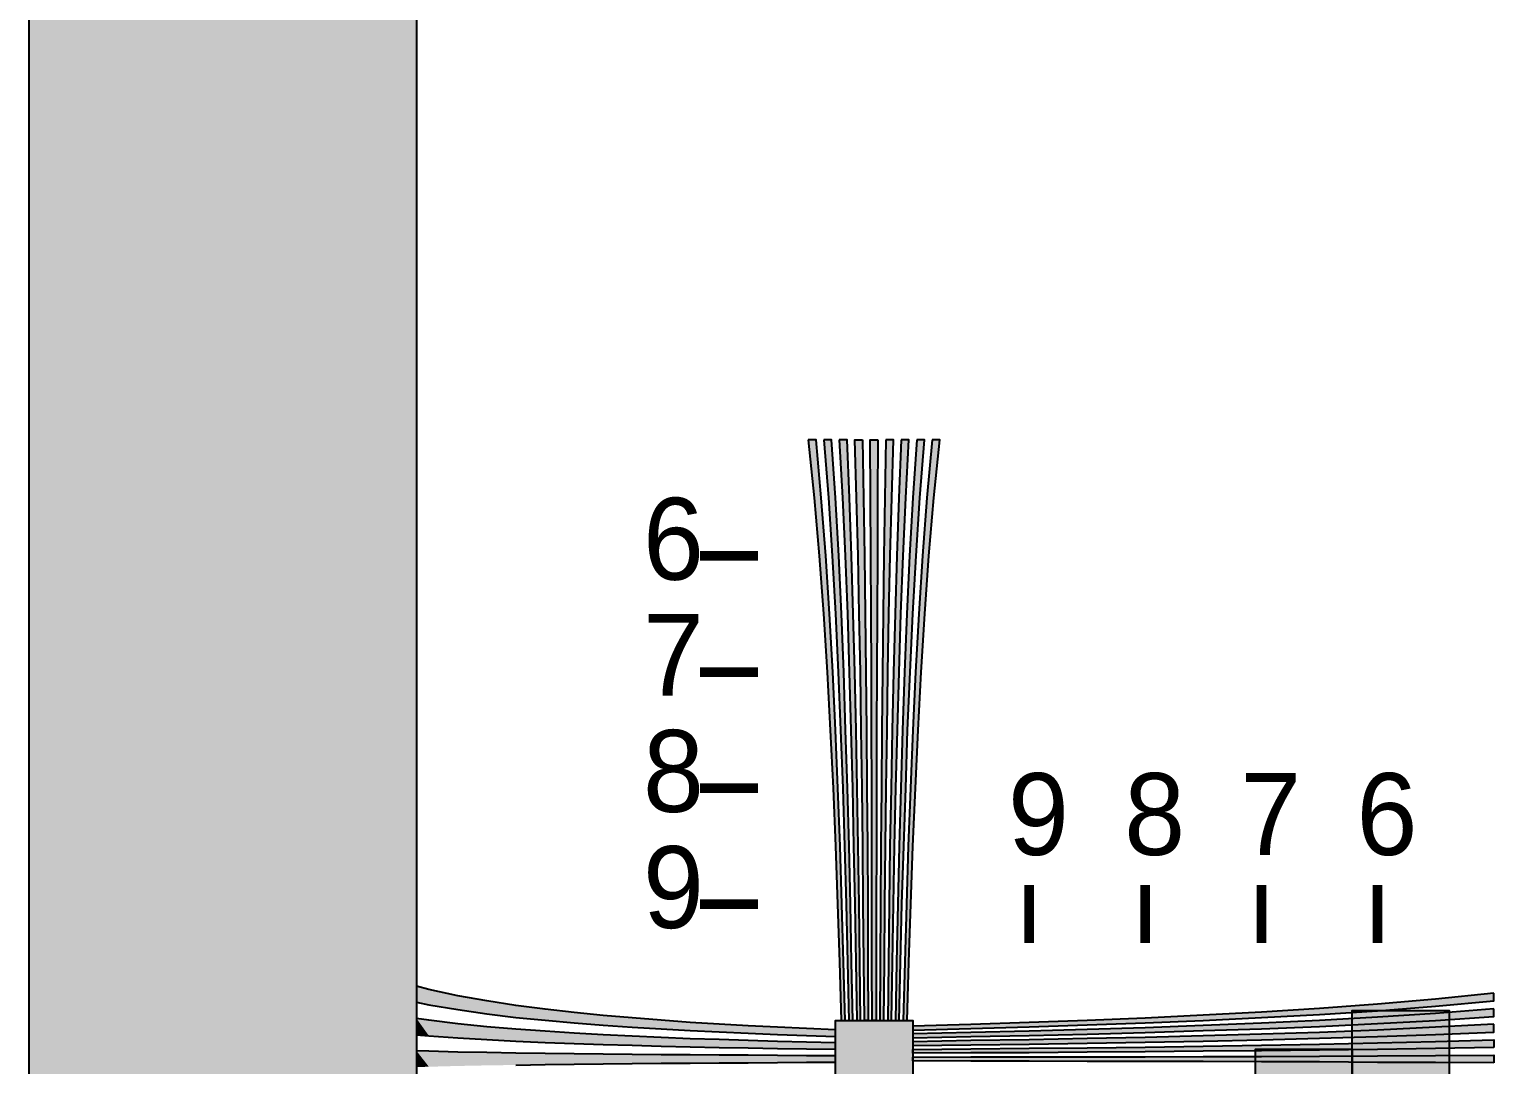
# Model space of a CAD drawing. Header units: millimetres. Extents: x 178 to 1404, y 24 to 984.
# Drawn here: x 177.8 to 480.3, y 197.1 to 411.1 of the extents above; entities that cross this region are included whole.
import ezdxf

# ---------------------------------------------------------------- set-up
doc = ezdxf.new("R2010")
doc.units = ezdxf.units.MM
for name, color, linetype in [('FRAME', 7, 'Continuous'), ('LABELS', 7, 'Continuous'), ('PERIPHERY', 7, 'Continuous')]:
    doc.layers.add(name, color=color, linetype=linetype)

msp = doc.modelspace()

# ---------------------------------------------------------------- hatches: boundary and pattern name
at = {"layer": 'FRAME', "true_color": 0x000000}
h = msp.add_hatch(color=7, dxfattribs=at)
h.dxf.hatch_style = 1
h.paths.add_polyline_path([(177.8, 904.25), (257.8, 904.25), (257.8, 104.25), (177.8, 104.25), (177.8, 904.25)])
h = msp.add_hatch(color=7, dxfattribs=at)
h.dxf.hatch_style = 1
h.paths.add_polyline_path([(471.12, 176.25), (451.12, 176.25), (451.12, 208.25), (471.12, 208.25), (471.12, 176.25)])
h = msp.add_hatch(color=7, dxfattribs=at)
h.dxf.hatch_style = 1
h.paths.add_polyline_path([(451.12, 184.25), (431.12, 184.25), (431.12, 200.25), (451.12, 200.25), (451.12, 184.25)])
at = {"layer": 'PERIPHERY', "true_color": 0x000000}
h = msp.add_hatch(color=7, dxfattribs=at)
h.dxf.hatch_style = 1
h.paths.add_polyline_path([(338.74, 326.24), (339.98, 314.24), (341.02, 302.24), (341.86, 290.24), (342.62, 278.24), (343.26, 266.24), (343.86, 254.24), (344.34, 242.24), (344.78, 230.24), (345.18, 218.24), (345.54, 206.24), (346.34, 206.24), (346.02, 218.24), (345.66, 230.24), (345.3, 242.24), (344.86, 254.24), (344.34, 266.24), (343.78, 278.24), (343.1, 290.24), (342.34, 302.24), (341.42, 314.24), (340.34, 326.24), (338.74, 326.24)])
h = msp.add_hatch(color=7, dxfattribs=at)
h.dxf.hatch_style = 1
h.paths.add_polyline_path([(341.94, 326.24), (342.9, 314.24), (343.66, 302.24), (344.34, 290.24), (344.9, 278.24), (345.42, 266.24), (345.86, 254.24), (346.22, 242.24), (346.58, 230.24), (346.86, 218.24), (347.14, 206.24), (347.94, 206.24), (347.7, 218.24), (347.46, 230.24), (347.18, 242.24), (346.86, 254.24), (346.46, 266.24), (346.06, 278.24), (345.58, 290.24), (345.02, 302.24), (344.34, 314.24), (343.54, 326.24), (341.94, 326.24)])
h = msp.add_hatch(color=7, dxfattribs=at)
h.dxf.hatch_style = 1
h.paths.add_polyline_path([(345.14, 326.24), (345.78, 314.24), (346.34, 302.24), (346.82, 290.24), (347.18, 278.24), (347.54, 266.24), (347.86, 254.24), (348.1, 242.24), (348.34, 230.24), (348.54, 218.24), (348.74, 206.24), (349.54, 206.24), (349.38, 218.24), (349.22, 230.24), (349.06, 242.24), (348.86, 254.24), (348.62, 266.24), (348.34, 278.24), (348.02, 290.24), (347.66, 302.24), (347.26, 314.24), (346.74, 326.24), (345.14, 326.24)])
h = msp.add_hatch(color=7, dxfattribs=at)
h.dxf.hatch_style = 1
h.paths.add_polyline_path([(349.94, 326.24), (350.14, 314.24), (350.34, 302.24), (350.5, 290.24), (350.62, 278.24), (350.74, 266.24), (350.86, 254.24), (350.94, 242.24), (351.02, 230.24), (351.06, 218.24), (351.14, 206.24), (350.34, 206.24), (350.22, 218.24), (350.1, 230.24), (349.98, 242.24), (349.86, 254.24), (349.66, 266.24), (349.5, 278.24), (349.26, 290.24), (349.02, 302.24), (348.7, 314.24), (348.34, 326.24), (349.94, 326.24)])
h = msp.add_hatch(color=7, dxfattribs=at)
h.dxf.hatch_style = 1
h.paths.add_polyline_path([(353.14, 326.24), (353.06, 314.24), (353.02, 302.24), (352.94, 290.24), (352.9, 278.24), (352.86, 266.24), (352.86, 254.24), (352.82, 242.24), (352.78, 230.24), (352.78, 218.24), (352.74, 206.24), (351.94, 206.24), (351.9, 218.24), (351.9, 230.24), (351.86, 242.24), (351.86, 254.24), (351.82, 266.24), (351.78, 278.24), (351.74, 290.24), (351.66, 302.24), (351.62, 314.24), (351.54, 326.24), (353.14, 326.24)])
h = msp.add_hatch(color=7, dxfattribs=at)
h.dxf.hatch_style = 1
h.paths.add_polyline_path([(354.74, 326.24), (354.54, 314.24), (354.34, 302.24), (354.18, 290.24), (354.06, 278.24), (353.94, 266.24), (353.86, 254.24), (353.74, 242.24), (353.66, 230.24), (353.62, 218.24), (353.54, 206.24), (354.34, 206.24), (354.46, 218.24), (354.58, 230.24), (354.7, 242.24), (354.86, 254.24), (355.01, 266.24), (355.17, 278.24), (355.41, 290.24), (355.66, 302.24), (355.98, 314.24), (356.34, 326.24), (354.74, 326.24)])
h = msp.add_hatch(color=7, dxfattribs=at)
h.dxf.hatch_style = 1
h.paths.add_polyline_path([(357.94, 326.24), (357.42, 314.24), (357.02, 302.24), (356.66, 290.24), (356.34, 278.24), (356.06, 266.24), (355.86, 254.24), (355.62, 242.24), (355.46, 230.24), (355.3, 218.24), (355.14, 206.24), (355.94, 206.24), (356.14, 218.24), (356.34, 230.24), (356.58, 242.24), (356.86, 254.24), (357.14, 266.24), (357.5, 278.24), (357.86, 290.24), (358.34, 302.24), (358.9, 314.24), (359.54, 326.24), (357.94, 326.24)])
h = msp.add_hatch(color=7, dxfattribs=at)
h.dxf.hatch_style = 1
h.paths.add_polyline_path([(361.14, 326.24), (360.34, 314.24), (359.66, 302.24), (359.1, 290.24), (358.62, 278.24), (358.22, 266.24), (357.86, 254.24), (357.5, 242.24), (357.22, 230.24), (356.98, 218.24), (356.74, 206.24), (357.54, 206.24), (357.82, 218.24), (358.1, 230.24), (358.46, 242.24), (358.86, 254.24), (359.26, 266.24), (359.78, 278.24), (360.34, 290.24), (361.02, 302.24), (361.78, 314.24), (362.74, 326.24), (361.14, 326.24)])
h = msp.add_hatch(color=7, dxfattribs=at)
h.dxf.hatch_style = 1
h.paths.add_polyline_path([(364.34, 326.24), (363.26, 314.24), (362.34, 302.24), (361.58, 290.24), (360.9, 278.24), (360.34, 266.24), (359.86, 254.24), (359.38, 242.24), (359.02, 230.24), (358.66, 218.24), (358.34, 206.24), (359.14, 206.24), (359.5, 218.24), (359.9, 230.24), (360.34, 242.24), (360.86, 254.24), (361.42, 266.24), (362.06, 278.24), (362.82, 290.24), (363.66, 302.24), (364.7, 314.24), (365.94, 326.24), (364.34, 326.24)])
h = msp.add_hatch(color=7, dxfattribs=at)
h.dxf.hatch_style = 1
h.paths.add_polyline_path([(257.8, 209.98), (260.35, 209.45), (266.35, 208.45), (272.35, 207.57), (278.35, 206.85), (284.35, 206.25), (290.35, 205.73), (296.35, 205.25), (302.35, 204.85), (308.35, 204.49), (314.35, 204.13), (320.35, 203.85), (326.35, 203.57), (332.35, 203.33), (338.35, 203.13), (344.35, 202.93), (344.35, 204.25), (338.35, 204.53), (332.35, 204.81), (326.35, 205.09), (320.35, 205.45), (314.35, 205.81), (308.35, 206.25), (302.35, 206.73), (296.35, 207.25), (290.35, 207.85), (284.35, 208.53), (278.35, 209.33), (272.35, 210.25), (266.35, 211.33), (260.35, 212.65), (257.8, 213.33), (257.8, 209.98)])
h = msp.add_hatch(color=7, dxfattribs=at)
h.dxf.hatch_style = 1
h.paths.add_polyline_path([(480.35, 211.84), (468.35, 210.6), (456.35, 209.56), (444.35, 208.72), (432.35, 207.96), (420.35, 207.32), (408.35, 206.72), (396.35, 206.24), (384.35, 205.8), (372.35, 205.4), (360.35, 205.04), (360.35, 204.24), (372.35, 204.56), (384.35, 204.92), (396.35, 205.28), (408.35, 205.72), (420.35, 206.24), (432.35, 206.8), (444.35, 207.48), (456.35, 208.24), (468.35, 209.16), (480.35, 210.24), (480.35, 211.84)])
h = msp.add_hatch(color=7, dxfattribs=at)
h.dxf.hatch_style = 1
h.paths.add_polyline_path([(257.8, 203.27), (260.35, 203.05), (266.35, 202.61), (272.35, 202.25), (278.35, 201.93), (284.35, 201.69), (290.35, 201.45), (296.35, 201.25), (302.35, 201.09), (308.35, 200.93), (314.35, 200.77), (320.35, 200.65), (326.35, 200.53), (332.35, 200.45), (338.35, 200.33), (344.35, 200.25), (344.35, 201.57), (338.35, 201.73), (332.35, 201.89), (326.35, 202.05), (320.35, 202.25), (314.35, 202.45), (308.35, 202.69), (302.35, 202.97), (296.35, 203.25), (290.35, 203.57), (284.35, 203.97), (278.35, 204.41), (272.35, 204.93), (266.35, 205.53), (260.35, 206.25), (257.8, 206.63), (257.8, 203.27)])
h = msp.add_hatch(color=7, dxfattribs=at)
h.dxf.hatch_style = 1
h.paths.add_polyline_path([(360.35, 190.24), (344.35, 190.24), (344.35, 206.24), (360.35, 206.24), (360.35, 190.24)])
h = msp.add_hatch(color=7, dxfattribs=at)
h.dxf.hatch_style = 1
h.paths.add_polyline_path([(480.35, 208.64), (468.35, 207.68), (456.35, 206.92), (444.35, 206.24), (432.35, 205.68), (420.35, 205.16), (408.35, 204.72), (396.35, 204.36), (384.35, 204), (372.35, 203.72), (360.35, 203.44), (360.35, 202.64), (372.35, 202.88), (384.35, 203.12), (396.35, 203.4), (408.35, 203.72), (420.35, 204.12), (432.35, 204.52), (444.35, 205), (456.35, 205.56), (468.35, 206.24), (480.35, 207.04), (480.35, 208.64)])
h = msp.add_hatch(color=7, dxfattribs=at)
h.dxf.hatch_style = 1
h.paths.add_polyline_path([(480.35, 205.44), (468.35, 204.8), (456.35, 204.24), (444.35, 203.76), (432.35, 203.4), (420.35, 203.04), (408.35, 202.72), (396.35, 202.48), (384.35, 202.24), (372.35, 202.04), (360.35, 201.83), (360.35, 201.03), (372.35, 201.19), (384.35, 201.35), (396.35, 201.51), (408.35, 201.71), (420.35, 201.95), (432.35, 202.23), (444.35, 202.55), (456.35, 202.91), (468.35, 203.31), (480.35, 203.83), (480.35, 205.44)])
h = msp.add_hatch(color=7, dxfattribs=at)
h.dxf.hatch_style = 1
h.paths.add_polyline_path([(257.8, 196.59), (260.35, 196.65), (266.35, 196.81), (272.35, 196.93), (278.35, 197.01), (284.35, 197.09), (290.35, 197.17), (296.35, 197.25), (302.35, 197.3), (308.35, 197.38), (314.35, 197.41), (320.35, 197.45), (326.35, 197.49), (332.35, 197.53), (338.35, 197.57), (344.35, 197.57), (344.35, 198.93), (338.35, 198.93), (332.35, 198.97), (326.35, 199.01), (320.35, 199.05), (314.35, 199.09), (308.35, 199.13), (302.35, 199.21), (296.35, 199.25), (290.35, 199.33), (284.35, 199.41), (278.35, 199.49), (272.35, 199.57), (266.35, 199.69), (260.35, 199.85), (257.8, 199.92), (257.8, 196.59)])
h = msp.add_hatch(color=7, dxfattribs=at)
h.dxf.hatch_style = 1
h.paths.add_polyline_path([(480.35, 200.64), (468.35, 200.44), (456.35, 200.24), (444.35, 200.08), (432.35, 199.96), (420.35, 199.84), (408.35, 199.72), (396.35, 199.63), (384.35, 199.55), (372.35, 199.51), (360.35, 199.43), (360.35, 200.23), (372.35, 200.35), (384.35, 200.47), (396.35, 200.59), (408.35, 200.71), (420.35, 200.91), (432.35, 201.08), (444.35, 201.32), (456.35, 201.56), (468.35, 201.88), (480.35, 202.24), (480.35, 200.64)])
h = msp.add_hatch(color=7, dxfattribs=at)
h.dxf.hatch_style = 1
h.paths.add_polyline_path([(480.35, 197.44), (468.35, 197.52), (456.35, 197.56), (444.35, 197.64), (432.35, 197.68), (420.35, 197.72), (408.35, 197.72), (396.35, 197.76), (384.35, 197.8), (372.35, 197.8), (360.35, 197.84), (360.35, 198.63), (372.35, 198.68), (384.35, 198.68), (396.35, 198.71), (408.35, 198.71), (420.35, 198.75), (432.35, 198.79), (444.35, 198.83), (456.35, 198.91), (468.35, 198.95), (480.35, 199.03), (480.35, 197.44)])

# ---------------------------------------------------------------- linework, layer by layer
at = {"layer": 'FRAME', "color": 250}
for points in [[(177.8, 904.25), (257.8, 904.25), (257.8, 104.25), (177.8, 104.25), (177.8, 904.25)], [(471.12, 176.25), (451.12, 176.25), (451.12, 208.25), (471.12, 208.25), (471.12, 176.25)], [(451.12, 184.25), (431.12, 184.25), (431.12, 200.25), (451.12, 200.25), (451.12, 184.25)]]:
    msp.add_lwpolyline(points, close=True, dxfattribs=at)
at = {"layer": 'FRAME', "color": 250, "true_color": 0x000000}
for points in [[(177.8, 904.25), (177.8, 104.25), (257.8, 104.25)], [(257.8, 104.25), (257.8, 904.25), (177.8, 904.25)], [(471.12, 176.25), (471.12, 208.25), (451.12, 208.25)], [(451.12, 208.25), (451.12, 176.25), (471.12, 176.25)], [(451.12, 184.25), (451.12, 200.25), (431.12, 200.25)], [(431.12, 200.25), (431.12, 184.25), (451.12, 184.25)]]:
    msp.add_solid(points, dxfattribs=at)
at = {"layer": 'PERIPHERY', "color": 250}
for points in [[(338.74, 326.24), (339.98, 314.24), (341.02, 302.24), (341.86, 290.24), (342.62, 278.24), (343.26, 266.24), (343.86, 254.24), (344.34, 242.24), (344.78, 230.24), (345.18, 218.24), (345.54, 206.24), (346.34, 206.24), (346.02, 218.24), (345.66, 230.24), (345.3, 242.24), (344.86, 254.24), (344.34, 266.24), (343.78, 278.24), (343.1, 290.24), (342.34, 302.24), (341.42, 314.24), (340.34, 326.24), (338.74, 326.24)], [(341.94, 326.24), (342.9, 314.24), (343.66, 302.24), (344.34, 290.24), (344.9, 278.24), (345.42, 266.24), (345.86, 254.24), (346.22, 242.24), (346.58, 230.24), (346.86, 218.24), (347.14, 206.24), (347.94, 206.24), (347.7, 218.24), (347.46, 230.24), (347.18, 242.24), (346.86, 254.24), (346.46, 266.24), (346.06, 278.24), (345.58, 290.24), (345.02, 302.24), (344.34, 314.24), (343.54, 326.24), (341.94, 326.24)], [(345.14, 326.24), (345.78, 314.24), (346.34, 302.24), (346.82, 290.24), (347.18, 278.24), (347.54, 266.24), (347.86, 254.24), (348.1, 242.24), (348.34, 230.24), (348.54, 218.24), (348.74, 206.24), (349.54, 206.24), (349.38, 218.24), (349.22, 230.24), (349.06, 242.24), (348.86, 254.24), (348.62, 266.24), (348.34, 278.24), (348.02, 290.24), (347.66, 302.24), (347.26, 314.24), (346.74, 326.24), (345.14, 326.24)], [(349.94, 326.24), (350.14, 314.24), (350.34, 302.24), (350.5, 290.24), (350.62, 278.24), (350.74, 266.24), (350.86, 254.24), (350.94, 242.24), (351.02, 230.24), (351.06, 218.24), (351.14, 206.24), (350.34, 206.24), (350.22, 218.24), (350.1, 230.24), (349.98, 242.24), (349.86, 254.24), (349.66, 266.24), (349.5, 278.24), (349.26, 290.24), (349.02, 302.24), (348.7, 314.24), (348.34, 326.24), (349.94, 326.24)], [(353.14, 326.24), (353.06, 314.24), (353.02, 302.24), (352.94, 290.24), (352.9, 278.24), (352.86, 266.24), (352.86, 254.24), (352.82, 242.24), (352.78, 230.24), (352.78, 218.24), (352.74, 206.24), (351.94, 206.24), (351.9, 218.24), (351.9, 230.24), (351.86, 242.24), (351.86, 254.24), (351.82, 266.24), (351.78, 278.24), (351.74, 290.24), (351.66, 302.24), (351.62, 314.24), (351.54, 326.24), (353.14, 326.24)], [(354.74, 326.24), (354.54, 314.24), (354.34, 302.24), (354.18, 290.24), (354.06, 278.24), (353.94, 266.24), (353.86, 254.24), (353.74, 242.24), (353.66, 230.24), (353.62, 218.24), (353.54, 206.24), (354.34, 206.24), (354.46, 218.24), (354.58, 230.24), (354.7, 242.24), (354.86, 254.24), (355.01, 266.24), (355.17, 278.24), (355.41, 290.24), (355.66, 302.24), (355.98, 314.24), (356.34, 326.24), (354.74, 326.24)], [(357.94, 326.24), (357.42, 314.24), (357.02, 302.24), (356.66, 290.24), (356.34, 278.24), (356.06, 266.24), (355.86, 254.24), (355.62, 242.24), (355.46, 230.24), (355.3, 218.24), (355.14, 206.24), (355.94, 206.24), (356.14, 218.24), (356.34, 230.24), (356.58, 242.24), (356.86, 254.24), (357.14, 266.24), (357.5, 278.24), (357.86, 290.24), (358.34, 302.24), (358.9, 314.24), (359.54, 326.24), (357.94, 326.24)], [(361.14, 326.24), (360.34, 314.24), (359.66, 302.24), (359.1, 290.24), (358.62, 278.24), (358.22, 266.24), (357.86, 254.24), (357.5, 242.24), (357.22, 230.24), (356.98, 218.24), (356.74, 206.24), (357.54, 206.24), (357.82, 218.24), (358.1, 230.24), (358.46, 242.24), (358.86, 254.24), (359.26, 266.24), (359.78, 278.24), (360.34, 290.24), (361.02, 302.24), (361.78, 314.24), (362.74, 326.24), (361.14, 326.24)], [(364.34, 326.24), (363.26, 314.24), (362.34, 302.24), (361.58, 290.24), (360.9, 278.24), (360.34, 266.24), (359.86, 254.24), (359.38, 242.24), (359.02, 230.24), (358.66, 218.24), (358.34, 206.24), (359.14, 206.24), (359.5, 218.24), (359.9, 230.24), (360.34, 242.24), (360.86, 254.24), (361.42, 266.24), (362.06, 278.24), (362.82, 290.24), (363.66, 302.24), (364.7, 314.24), (365.94, 326.24), (364.34, 326.24)], [(257.8, 209.98), (260.35, 209.45), (266.35, 208.45), (272.35, 207.57), (278.35, 206.85), (284.35, 206.25), (290.35, 205.73), (296.35, 205.25), (302.35, 204.85), (308.35, 204.49), (314.35, 204.13), (320.35, 203.85), (326.35, 203.57), (332.35, 203.33), (338.35, 203.13), (344.35, 202.93), (344.35, 204.25), (338.35, 204.53), (332.35, 204.81), (326.35, 205.09), (320.35, 205.45), (314.35, 205.81), (308.35, 206.25), (302.35, 206.73), (296.35, 207.25), (290.35, 207.85), (284.35, 208.53), (278.35, 209.33), (272.35, 210.25), (266.35, 211.33), (260.35, 212.65), (257.8, 213.33), (257.8, 209.98)], [(480.35, 211.84), (468.35, 210.6), (456.35, 209.56), (444.35, 208.72), (432.35, 207.96), (420.35, 207.32), (408.35, 206.72), (396.35, 206.24), (384.35, 205.8), (372.35, 205.4), (360.35, 205.04), (360.35, 204.24), (372.35, 204.56), (384.35, 204.92), (396.35, 205.28), (408.35, 205.72), (420.35, 206.24), (432.35, 206.8), (444.35, 207.48), (456.35, 208.24), (468.35, 209.16), (480.35, 210.24), (480.35, 211.84)], [(257.8, 203.27), (260.35, 203.05), (266.35, 202.61), (272.35, 202.25), (278.35, 201.93), (284.35, 201.69), (290.35, 201.45), (296.35, 201.25), (302.35, 201.09), (308.35, 200.93), (314.35, 200.77), (320.35, 200.65), (326.35, 200.53), (332.35, 200.45), (338.35, 200.33), (344.35, 200.25), (344.35, 201.57), (338.35, 201.73), (332.35, 201.89), (326.35, 202.05), (320.35, 202.25), (314.35, 202.45), (308.35, 202.69), (302.35, 202.97), (296.35, 203.25), (290.35, 203.57), (284.35, 203.97), (278.35, 204.41), (272.35, 204.93), (266.35, 205.53), (260.35, 206.25), (257.8, 206.63), (257.8, 203.27)], [(360.35, 190.24), (344.35, 190.24), (344.35, 206.24), (360.35, 206.24), (360.35, 190.24)], [(480.35, 208.64), (468.35, 207.68), (456.35, 206.92), (444.35, 206.24), (432.35, 205.68), (420.35, 205.16), (408.35, 204.72), (396.35, 204.36), (384.35, 204), (372.35, 203.72), (360.35, 203.44), (360.35, 202.64), (372.35, 202.88), (384.35, 203.12), (396.35, 203.4), (408.35, 203.72), (420.35, 204.12), (432.35, 204.52), (444.35, 205), (456.35, 205.56), (468.35, 206.24), (480.35, 207.04), (480.35, 208.64)], [(480.35, 205.44), (468.35, 204.8), (456.35, 204.24), (444.35, 203.76), (432.35, 203.4), (420.35, 203.04), (408.35, 202.72), (396.35, 202.48), (384.35, 202.24), (372.35, 202.04), (360.35, 201.83), (360.35, 201.03), (372.35, 201.19), (384.35, 201.35), (396.35, 201.51), (408.35, 201.71), (420.35, 201.95), (432.35, 202.23), (444.35, 202.55), (456.35, 202.91), (468.35, 203.31), (480.35, 203.83), (480.35, 205.44)], [(480.35, 200.64), (468.35, 200.44), (456.35, 200.24), (444.35, 200.08), (432.35, 199.96), (420.35, 199.84), (408.35, 199.72), (396.35, 199.63), (384.35, 199.55), (372.35, 199.51), (360.35, 199.43), (360.35, 200.23), (372.35, 200.35), (384.35, 200.47), (396.35, 200.59), (408.35, 200.71), (420.35, 200.91), (432.35, 201.08), (444.35, 201.32), (456.35, 201.56), (468.35, 201.88), (480.35, 202.24), (480.35, 200.64)], [(480.35, 197.44), (468.35, 197.52), (456.35, 197.56), (444.35, 197.64), (432.35, 197.68), (420.35, 197.72), (408.35, 197.72), (396.35, 197.76), (384.35, 197.8), (372.35, 197.8), (360.35, 197.84), (360.35, 198.63), (372.35, 198.68), (384.35, 198.68), (396.35, 198.71), (408.35, 198.71), (420.35, 198.75), (432.35, 198.79), (444.35, 198.83), (456.35, 198.91), (468.35, 198.95), (480.35, 199.03), (480.35, 197.44)]]:
    msp.add_lwpolyline(points, close=True, dxfattribs=at)
at = {"layer": 'PERIPHERY', "color": 250, "lineweight": 35, "const_width": 2}
for points in [[(328.34, 302.24), (316.34, 302.24)], [(328.34, 278.24), (316.34, 278.24)], [(328.34, 254.24), (316.34, 254.24)], [(384.35, 222.24), (384.35, 234.24)], [(408.35, 222.24), (408.35, 234.24)], [(432.35, 222.24), (432.35, 234.24)], [(456.35, 222.24), (456.35, 234.24)], [(328.34, 230.24), (316.34, 230.24)]]:
    msp.add_lwpolyline(points, dxfattribs=at)
at = {"layer": 'PERIPHERY', "color": 250}
msp.add_lwpolyline([(278.35, 197.01), (284.35, 197.09), (290.35, 197.17), (296.35, 197.25), (302.35, 197.3), (308.35, 197.38), (314.35, 197.41), (320.35, 197.45), (326.35, 197.49), (332.35, 197.53), (338.35, 197.57), (344.35, 197.57), (344.35, 198.93), (338.35, 198.93), (332.35, 198.97), (326.35, 199.01), (320.35, 199.05), (314.35, 199.09), (308.35, 199.13), (302.35, 199.21), (296.35, 199.25), (290.35, 199.33), (284.35, 199.41), (278.35, 199.49), (272.35, 199.57), (266.35, 199.69), (260.35, 199.85), (257.8, 199.92), (257.8, 196.59)], dxfattribs=at)
at = {"layer": 'PERIPHERY', "color": 250, "true_color": 0x000000}
for points in [[(340.34, 326.24), (338.74, 326.24), (339.98, 314.24)], [(340.34, 326.24), (339.98, 314.24), (341.02, 302.24)], [(340.34, 326.24), (341.02, 302.24), (341.86, 290.24)], [(340.34, 326.24), (341.86, 290.24), (342.62, 278.24)], [(340.34, 326.24), (342.62, 278.24), (343.26, 266.24)], [(340.34, 326.24), (343.26, 266.24), (343.86, 254.24)], [(340.34, 326.24), (343.86, 254.24), (346.34, 206.24)], [(340.34, 326.24), (346.34, 206.24), (346.02, 218.24)], [(340.34, 326.24), (346.02, 218.24), (345.66, 230.24)], [(340.34, 326.24), (345.66, 230.24), (345.3, 242.24)], [(340.34, 326.24), (345.3, 242.24), (344.86, 254.24)], [(340.34, 326.24), (344.86, 254.24), (344.34, 266.24)], [(340.34, 326.24), (344.34, 266.24), (343.78, 278.24)], [(340.34, 326.24), (343.78, 278.24), (343.1, 290.24)], [(340.34, 326.24), (343.1, 290.24), (342.34, 302.24)], [(342.34, 302.24), (341.42, 314.24), (340.34, 326.24)], [(343.54, 326.24), (341.94, 326.24), (342.9, 314.24)], [(343.54, 326.24), (342.9, 314.24), (343.66, 302.24)], [(343.54, 326.24), (343.66, 302.24), (344.34, 290.24)], [(343.54, 326.24), (344.34, 290.24), (344.9, 278.24)], [(343.54, 326.24), (344.9, 278.24), (345.42, 266.24)], [(343.54, 326.24), (345.42, 266.24), (345.86, 254.24)], [(343.54, 326.24), (345.86, 254.24), (347.94, 206.24)], [(343.54, 326.24), (347.94, 206.24), (347.7, 218.24)], [(343.54, 326.24), (347.7, 218.24), (347.46, 230.24)], [(343.54, 326.24), (347.46, 230.24), (347.18, 242.24)], [(343.54, 326.24), (347.18, 242.24), (346.86, 254.24)], [(343.54, 326.24), (346.86, 254.24), (346.46, 266.24)], [(343.54, 326.24), (346.46, 266.24), (346.06, 278.24)], [(343.54, 326.24), (346.06, 278.24), (345.58, 290.24)], [(343.54, 326.24), (345.58, 290.24), (345.02, 302.24)], [(345.02, 302.24), (344.34, 314.24), (343.54, 326.24)], [(346.74, 326.24), (345.14, 326.24), (345.78, 314.24)], [(346.74, 326.24), (345.78, 314.24), (346.34, 302.24)], [(346.74, 326.24), (346.34, 302.24), (346.82, 290.24)], [(346.74, 326.24), (346.82, 290.24), (347.18, 278.24)], [(346.74, 326.24), (347.18, 278.24), (347.54, 266.24)], [(346.74, 326.24), (347.54, 266.24), (347.86, 254.24)], [(346.74, 326.24), (347.86, 254.24), (348.1, 242.24)], [(346.74, 326.24), (348.1, 242.24), (348.34, 230.24)], [(346.74, 326.24), (348.34, 230.24), (348.54, 218.24)], [(346.74, 326.24), (348.54, 218.24), (348.74, 206.24)], [(346.74, 326.24), (348.74, 206.24), (349.54, 206.24)], [(346.74, 326.24), (349.54, 206.24), (349.38, 218.24)], [(346.74, 326.24), (349.38, 218.24), (349.22, 230.24)], [(346.74, 326.24), (349.22, 230.24), (349.06, 242.24)], [(346.74, 326.24), (349.06, 242.24), (348.86, 254.24)], [(346.74, 326.24), (348.86, 254.24), (348.62, 266.24)], [(346.74, 326.24), (348.62, 266.24), (348.34, 278.24)], [(346.74, 326.24), (348.34, 278.24), (348.02, 290.24)], [(346.74, 326.24), (348.02, 290.24), (347.66, 302.24)], [(347.66, 302.24), (347.26, 314.24), (346.74, 326.24)], [(349.94, 326.24), (348.34, 326.24), (348.7, 314.24)], [(349.94, 326.24), (348.7, 314.24), (349.02, 302.24)], [(349.94, 326.24), (349.02, 302.24), (349.26, 290.24)], [(349.94, 326.24), (349.26, 290.24), (349.5, 278.24)], [(349.94, 326.24), (349.5, 278.24), (349.66, 266.24)], [(349.94, 326.24), (349.66, 266.24), (349.86, 254.24)], [(349.94, 326.24), (349.86, 254.24), (349.98, 242.24)], [(349.94, 326.24), (349.98, 242.24), (350.1, 230.24)], [(349.94, 326.24), (350.1, 230.24), (350.22, 218.24)], [(349.94, 326.24), (350.22, 218.24), (350.34, 206.24)], [(349.94, 326.24), (350.34, 206.24), (351.14, 206.24)], [(349.94, 326.24), (351.14, 206.24), (351.06, 218.24)], [(349.94, 326.24), (351.06, 218.24), (351.02, 230.24)], [(349.94, 326.24), (351.02, 230.24), (350.94, 242.24)], [(349.94, 326.24), (350.94, 242.24), (350.86, 254.24)], [(349.94, 326.24), (350.86, 254.24), (350.74, 266.24)], [(349.94, 326.24), (350.74, 266.24), (350.62, 278.24)], [(349.94, 326.24), (350.62, 278.24), (350.5, 290.24)], [(350.5, 290.24), (350.14, 314.24), (349.94, 326.24)], [(353.14, 326.24), (351.54, 326.24), (351.62, 314.24)], [(353.14, 326.24), (351.62, 314.24), (351.66, 302.24)], [(353.14, 326.24), (351.66, 302.24), (351.74, 290.24)], [(353.14, 326.24), (351.74, 290.24), (351.78, 278.24)], [(353.14, 326.24), (351.78, 278.24), (351.82, 266.24)], [(353.14, 326.24), (351.82, 266.24), (351.86, 254.24)], [(353.14, 326.24), (351.86, 254.24), (351.86, 242.24)], [(353.14, 326.24), (351.86, 242.24), (351.9, 230.24)], [(353.14, 326.24), (351.9, 230.24), (351.9, 218.24)], [(353.14, 326.24), (351.9, 218.24), (351.94, 206.24)], [(351.94, 206.24), (353.06, 314.24), (353.14, 326.24)], [(356.34, 326.24), (353.86, 254.24), (353.74, 242.24)], [(353.74, 242.24), (355.98, 314.24), (356.34, 326.24)], [(356.34, 326.24), (353.94, 266.24), (353.86, 254.24)], [(356.34, 326.24), (354.06, 278.24), (353.94, 266.24)], [(356.34, 326.24), (354.18, 290.24), (354.06, 278.24)], [(356.34, 326.24), (354.34, 302.24), (354.18, 290.24)], [(356.34, 326.24), (354.54, 314.24), (354.34, 302.24)], [(356.34, 326.24), (354.74, 326.24), (354.54, 314.24)], [(359.54, 326.24), (356.34, 278.24), (356.06, 266.24)], [(356.06, 266.24), (358.9, 314.24), (359.54, 326.24)], [(359.54, 326.24), (356.66, 290.24), (356.34, 278.24)], [(359.54, 326.24), (357.02, 302.24), (356.66, 290.24)], [(359.54, 326.24), (357.42, 314.24), (357.02, 302.24)], [(359.54, 326.24), (357.94, 326.24), (357.42, 314.24)], [(362.74, 326.24), (359.1, 290.24), (358.62, 278.24)], [(358.62, 278.24), (361.78, 314.24), (362.74, 326.24)], [(362.74, 326.24), (359.66, 302.24), (359.1, 290.24)], [(362.74, 326.24), (360.34, 314.24), (359.66, 302.24)], [(362.74, 326.24), (361.14, 326.24), (360.34, 314.24)], [(365.94, 326.24), (361.58, 290.24), (360.9, 278.24)], [(360.9, 278.24), (364.7, 314.24), (365.94, 326.24)], [(365.94, 326.24), (362.34, 302.24), (361.58, 290.24)], [(365.94, 326.24), (363.26, 314.24), (362.34, 302.24)], [(365.94, 326.24), (364.34, 326.24), (363.26, 314.24)], [(350.5, 290.24), (350.34, 302.24), (350.14, 314.24)], [(351.94, 206.24), (353.02, 302.24), (353.06, 314.24)], [(353.74, 242.24), (355.66, 302.24), (355.98, 314.24)], [(356.06, 266.24), (358.34, 302.24), (358.9, 314.24)], [(358.62, 278.24), (361.02, 302.24), (361.78, 314.24)], [(360.9, 278.24), (363.66, 302.24), (364.7, 314.24)], [(351.94, 206.24), (352.94, 290.24), (353.02, 302.24)], [(353.74, 242.24), (355.41, 290.24), (355.66, 302.24)], [(356.06, 266.24), (357.86, 290.24), (358.34, 302.24)], [(358.62, 278.24), (360.34, 290.24), (361.02, 302.24)], [(360.9, 278.24), (362.82, 290.24), (363.66, 302.24)], [(351.94, 206.24), (352.9, 278.24), (352.94, 290.24)], [(353.74, 242.24), (355.17, 278.24), (355.41, 290.24)], [(356.06, 266.24), (357.5, 278.24), (357.86, 290.24)], [(358.62, 278.24), (359.78, 278.24), (360.34, 290.24)], [(360.9, 278.24), (362.06, 278.24), (362.82, 290.24)], [(351.94, 206.24), (352.86, 266.24), (352.9, 278.24)], [(353.74, 242.24), (355.01, 266.24), (355.17, 278.24)], [(356.06, 266.24), (357.14, 266.24), (357.5, 278.24)], [(358.62, 278.24), (356.98, 218.24), (356.74, 206.24)], [(358.62, 278.24), (356.74, 206.24), (357.54, 206.24)], [(358.62, 278.24), (357.22, 230.24), (356.98, 218.24)], [(358.62, 278.24), (357.5, 242.24), (357.22, 230.24)], [(358.62, 278.24), (357.86, 254.24), (357.5, 242.24)], [(358.62, 278.24), (357.54, 206.24), (357.82, 218.24)], [(358.62, 278.24), (357.82, 218.24), (358.1, 230.24)], [(358.62, 278.24), (358.22, 266.24), (357.86, 254.24)], [(358.62, 278.24), (358.1, 230.24), (358.46, 242.24)], [(360.9, 278.24), (358.66, 218.24), (358.34, 206.24)], [(360.9, 278.24), (358.34, 206.24), (359.14, 206.24)], [(358.62, 278.24), (358.46, 242.24), (358.86, 254.24)], [(358.62, 278.24), (358.86, 254.24), (359.26, 266.24)], [(358.62, 278.24), (359.26, 266.24), (359.78, 278.24)], [(360.9, 278.24), (359.02, 230.24), (358.66, 218.24)], [(360.9, 278.24), (359.38, 242.24), (359.02, 230.24)], [(360.9, 278.24), (359.14, 206.24), (359.5, 218.24)], [(360.9, 278.24), (359.86, 254.24), (359.38, 242.24)], [(360.9, 278.24), (359.5, 218.24), (359.9, 230.24)], [(360.9, 278.24), (360.34, 266.24), (359.86, 254.24)], [(360.9, 278.24), (359.9, 230.24), (360.34, 242.24)], [(360.9, 278.24), (360.34, 242.24), (360.86, 254.24)], [(360.9, 278.24), (360.86, 254.24), (361.42, 266.24)], [(360.9, 278.24), (361.42, 266.24), (362.06, 278.24)], [(351.94, 206.24), (352.86, 254.24), (352.86, 266.24)], [(353.74, 242.24), (354.86, 254.24), (355.01, 266.24)], [(356.06, 266.24), (355.3, 218.24), (355.14, 206.24)], [(356.06, 266.24), (355.14, 206.24), (355.94, 206.24)], [(356.06, 266.24), (355.46, 230.24), (355.3, 218.24)], [(356.06, 266.24), (355.86, 254.24), (355.46, 230.24)], [(356.06, 266.24), (355.94, 206.24), (356.14, 218.24)], [(356.06, 266.24), (356.14, 218.24), (356.34, 230.24)], [(356.06, 266.24), (356.34, 230.24), (356.58, 242.24)], [(356.06, 266.24), (356.58, 242.24), (356.86, 254.24)], [(356.06, 266.24), (356.86, 254.24), (357.14, 266.24)], [(343.86, 254.24), (344.34, 242.24), (346.34, 206.24)], [(345.86, 254.24), (346.22, 242.24), (346.58, 230.24)], [(345.86, 254.24), (346.58, 230.24), (347.94, 206.24)], [(351.94, 206.24), (352.82, 242.24), (352.86, 254.24)], [(353.74, 242.24), (354.7, 242.24), (354.86, 254.24)], [(355.86, 254.24), (355.62, 242.24), (355.46, 230.24)], [(344.34, 242.24), (344.78, 230.24), (346.34, 206.24)], [(351.94, 206.24), (352.78, 230.24), (352.82, 242.24)], [(353.74, 242.24), (353.66, 230.24), (353.62, 218.24)], [(353.74, 242.24), (353.62, 218.24), (354.34, 206.24)], [(353.74, 242.24), (354.34, 206.24), (354.46, 218.24)], [(353.74, 242.24), (354.46, 218.24), (354.58, 230.24)], [(353.74, 242.24), (354.58, 230.24), (354.7, 242.24)], [(344.78, 230.24), (345.18, 218.24), (346.34, 206.24)], [(346.58, 230.24), (346.86, 218.24), (347.94, 206.24)], [(351.94, 206.24), (352.78, 218.24), (352.78, 230.24)], [(345.18, 218.24), (345.54, 206.24), (346.34, 206.24)], [(346.86, 218.24), (347.14, 206.24), (347.94, 206.24)], [(351.94, 206.24), (352.74, 206.24), (352.78, 218.24)], [(353.62, 218.24), (353.54, 206.24), (354.34, 206.24)], [(257.8, 213.33), (257.8, 209.98), (260.35, 209.45)], [(257.8, 213.33), (260.35, 209.45), (266.35, 208.45)], [(257.8, 213.33), (266.35, 208.45), (272.35, 207.57)], [(257.8, 213.33), (272.35, 207.57), (278.35, 206.85)], [(278.35, 206.85), (260.35, 212.65), (257.8, 213.33)], [(278.35, 206.85), (266.35, 211.33), (260.35, 212.65)], [(480.35, 210.24), (480.35, 211.84), (468.35, 210.6)], [(278.35, 206.85), (272.35, 210.25), (266.35, 211.33)], [(278.35, 206.85), (278.35, 209.33), (272.35, 210.25)], [(278.35, 206.85), (284.35, 208.53), (278.35, 209.33)], [(480.35, 210.24), (408.35, 206.72), (360.35, 204.24)], [(480.35, 210.24), (360.35, 204.24), (372.35, 204.56)], [(480.35, 210.24), (372.35, 204.56), (384.35, 204.92)], [(480.35, 210.24), (384.35, 204.92), (396.35, 205.28)], [(480.35, 210.24), (396.35, 205.28), (408.35, 205.72)], [(480.35, 210.24), (420.35, 207.32), (408.35, 206.72)], [(480.35, 210.24), (408.35, 205.72), (420.35, 206.24)], [(480.35, 210.24), (432.35, 207.96), (420.35, 207.32)], [(480.35, 210.24), (420.35, 206.24), (432.35, 206.8)], [(480.35, 210.24), (444.35, 208.72), (432.35, 207.96)], [(480.35, 210.24), (432.35, 206.8), (444.35, 207.48)], [(480.35, 210.24), (456.35, 209.56), (444.35, 208.72)], [(480.35, 210.24), (444.35, 207.48), (456.35, 208.24)], [(480.35, 210.24), (468.35, 210.6), (456.35, 209.56)], [(456.35, 208.24), (468.35, 209.16), (480.35, 210.24)], [(257.8, 206.63), (257.8, 203.27), (260.35, 203.05)], [(257.8, 206.63), (260.35, 203.05), (266.35, 202.61)], [(257.8, 206.63), (266.35, 202.61), (272.35, 202.25)], [(257.8, 206.63), (272.35, 202.25), (278.35, 201.93)], [(257.8, 206.63), (278.35, 201.93), (284.35, 201.69)], [(257.8, 206.63), (284.35, 201.69), (290.35, 201.45)], [(290.35, 201.45), (260.35, 206.25), (257.8, 206.63)], [(290.35, 201.45), (266.35, 205.53), (260.35, 206.25)], [(278.35, 206.85), (290.35, 207.85), (284.35, 208.53)], [(278.35, 206.85), (296.35, 207.25), (290.35, 207.85)], [(278.35, 206.85), (302.35, 206.73), (296.35, 207.25)], [(278.35, 206.85), (284.35, 206.25), (290.35, 205.73)], [(278.35, 206.85), (290.35, 205.73), (296.35, 205.25)], [(278.35, 206.85), (296.35, 205.25), (302.35, 204.85)], [(278.35, 206.85), (302.35, 204.85), (308.35, 204.49)], [(278.35, 206.85), (308.35, 204.49), (314.35, 204.13)], [(278.35, 206.85), (314.35, 204.13), (320.35, 203.85)], [(278.35, 206.85), (320.35, 203.85), (326.35, 203.57)], [(278.35, 206.85), (326.35, 203.57), (332.35, 203.33)], [(278.35, 206.85), (332.35, 203.33), (338.35, 203.13)], [(278.35, 206.85), (338.35, 203.13), (344.35, 202.93)], [(278.35, 206.85), (344.35, 202.93), (344.35, 204.25)], [(278.35, 206.85), (344.35, 204.25), (338.35, 204.53)], [(278.35, 206.85), (338.35, 204.53), (332.35, 204.81)], [(278.35, 206.85), (332.35, 204.81), (326.35, 205.09)], [(278.35, 206.85), (326.35, 205.09), (320.35, 205.45)], [(278.35, 206.85), (320.35, 205.45), (314.35, 205.81)], [(278.35, 206.85), (314.35, 205.81), (308.35, 206.25)], [(278.35, 206.85), (308.35, 206.25), (302.35, 206.73)], [(360.35, 190.24), (360.35, 206.24), (344.35, 206.24)], [(344.35, 206.24), (344.35, 190.24), (360.35, 190.24)], [(480.35, 207.04), (408.35, 204.72), (360.35, 202.64)], [(480.35, 207.04), (360.35, 202.64), (372.35, 202.88)], [(408.35, 206.72), (396.35, 206.24), (360.35, 204.24)], [(396.35, 206.24), (384.35, 205.8), (360.35, 204.24)], [(384.35, 205.8), (372.35, 205.4), (360.35, 204.24)], [(480.35, 207.04), (372.35, 202.88), (384.35, 203.12)], [(480.35, 207.04), (384.35, 203.12), (396.35, 203.4)], [(480.35, 207.04), (396.35, 203.4), (408.35, 203.72)], [(480.35, 207.04), (420.35, 205.16), (408.35, 204.72)], [(480.35, 207.04), (408.35, 203.72), (420.35, 204.12)], [(480.35, 207.04), (432.35, 205.68), (420.35, 205.16)], [(480.35, 207.04), (420.35, 204.12), (432.35, 204.52)], [(480.35, 207.04), (444.35, 206.24), (432.35, 205.68)], [(480.35, 207.04), (432.35, 204.52), (444.35, 205)], [(480.35, 207.04), (456.35, 206.92), (444.35, 206.24)], [(480.35, 207.04), (444.35, 205), (456.35, 205.56)], [(480.35, 207.04), (468.35, 207.68), (456.35, 206.92)], [(456.35, 205.56), (468.35, 206.24), (480.35, 207.04)], [(480.35, 207.04), (480.35, 208.64), (468.35, 207.68)], [(290.35, 201.45), (272.35, 204.93), (266.35, 205.53)], [(290.35, 201.45), (278.35, 204.41), (272.35, 204.93)], [(290.35, 201.45), (284.35, 203.97), (278.35, 204.41)], [(290.35, 201.45), (290.35, 203.57), (284.35, 203.97)], [(290.35, 201.45), (296.35, 203.25), (290.35, 203.57)], [(290.35, 201.45), (302.35, 202.97), (296.35, 203.25)], [(290.35, 201.45), (308.35, 202.69), (302.35, 202.97)], [(372.35, 205.4), (360.35, 205.04), (360.35, 204.24)], [(408.35, 204.72), (384.35, 204), (360.35, 202.64)], [(384.35, 204), (372.35, 203.72), (360.35, 202.64)], [(480.35, 203.83), (372.35, 202.04), (360.35, 201.83)], [(480.35, 203.83), (360.35, 201.83), (360.35, 201.03)], [(480.35, 203.83), (360.35, 201.03), (372.35, 201.19)], [(372.35, 203.72), (360.35, 203.44), (360.35, 202.64)], [(480.35, 203.83), (384.35, 202.24), (372.35, 202.04)], [(480.35, 203.83), (372.35, 201.19), (384.35, 201.35)], [(408.35, 204.72), (396.35, 204.36), (384.35, 204)], [(480.35, 203.83), (396.35, 202.48), (384.35, 202.24)], [(480.35, 203.83), (384.35, 201.35), (396.35, 201.51)], [(480.35, 203.83), (408.35, 202.72), (396.35, 202.48)], [(480.35, 203.83), (396.35, 201.51), (408.35, 201.71)], [(480.35, 203.83), (420.35, 203.04), (408.35, 202.72)], [(480.35, 203.83), (408.35, 201.71), (420.35, 201.95)], [(480.35, 203.83), (432.35, 203.4), (420.35, 203.04)], [(480.35, 203.83), (420.35, 201.95), (432.35, 202.23)], [(480.35, 203.83), (444.35, 203.76), (432.35, 203.4)], [(480.35, 203.83), (432.35, 202.23), (444.35, 202.55)], [(480.35, 203.83), (456.35, 204.24), (444.35, 203.76)], [(480.35, 203.83), (444.35, 202.55), (456.35, 202.91)], [(480.35, 203.83), (468.35, 204.8), (456.35, 204.24)], [(456.35, 202.91), (468.35, 203.31), (480.35, 203.83)], [(480.35, 203.83), (480.35, 205.44), (468.35, 204.8)], [(257.8, 199.92), (257.8, 196.59), (260.35, 196.65)], [(257.8, 199.92), (260.35, 196.65), (266.35, 196.81)], [(257.8, 199.92), (266.35, 196.81), (272.35, 196.93)], [(257.8, 199.92), (272.35, 196.93), (278.35, 197.01)], [(257.8, 199.92), (278.35, 197.01), (284.35, 197.09)], [(257.8, 199.92), (284.35, 197.09), (290.35, 197.17)], [(257.8, 199.92), (290.35, 197.17), (296.35, 197.25)], [(257.8, 199.92), (296.35, 197.25), (302.35, 197.3)], [(257.8, 199.92), (302.35, 197.3), (308.35, 197.38)], [(257.8, 199.92), (308.35, 197.38), (314.35, 197.41)], [(257.8, 199.92), (314.35, 197.41), (320.35, 197.45)], [(257.8, 199.92), (320.35, 197.45), (326.35, 197.49)], [(257.8, 199.92), (326.35, 197.49), (332.35, 197.53)], [(257.8, 199.92), (332.35, 197.53), (338.35, 197.57)], [(257.8, 199.92), (338.35, 197.57), (344.35, 197.57)], [(257.8, 199.92), (344.35, 197.57), (266.35, 199.69)], [(344.35, 197.57), (272.35, 199.57), (266.35, 199.69)], [(290.35, 201.45), (314.35, 202.45), (308.35, 202.69)], [(290.35, 201.45), (320.35, 202.25), (314.35, 202.45)], [(290.35, 201.45), (326.35, 202.05), (320.35, 202.25)], [(290.35, 201.45), (332.35, 201.89), (326.35, 202.05)], [(290.35, 201.45), (338.35, 201.73), (332.35, 201.89)], [(290.35, 201.45), (344.35, 201.57), (338.35, 201.73)], [(290.35, 201.45), (344.35, 200.25), (344.35, 201.57)], [(290.35, 201.45), (296.35, 201.25), (302.35, 201.09)], [(290.35, 201.45), (302.35, 201.09), (308.35, 200.93)], [(290.35, 201.45), (308.35, 200.93), (314.35, 200.77)], [(290.35, 201.45), (314.35, 200.77), (320.35, 200.65)], [(290.35, 201.45), (320.35, 200.65), (326.35, 200.53)], [(290.35, 201.45), (326.35, 200.53), (332.35, 200.45)], [(290.35, 201.45), (332.35, 200.45), (338.35, 200.33)], [(290.35, 201.45), (338.35, 200.33), (344.35, 200.25)], [(480.35, 200.64), (372.35, 200.35), (360.35, 200.23)], [(480.35, 200.64), (360.35, 200.23), (360.35, 199.43)], [(480.35, 200.64), (360.35, 199.43), (372.35, 199.51)], [(480.35, 200.64), (384.35, 200.47), (372.35, 200.35)], [(480.35, 200.64), (372.35, 199.51), (384.35, 199.55)], [(480.35, 200.64), (396.35, 200.59), (384.35, 200.47)], [(480.35, 200.64), (384.35, 199.55), (396.35, 199.63)], [(480.35, 200.64), (408.35, 200.71), (396.35, 200.59)], [(480.35, 200.64), (396.35, 199.63), (408.35, 199.72)], [(480.35, 200.64), (420.35, 200.91), (408.35, 200.71)], [(480.35, 200.64), (408.35, 199.72), (420.35, 199.84)], [(480.35, 200.64), (432.35, 201.08), (420.35, 200.91)], [(480.35, 200.64), (420.35, 199.84), (432.35, 199.96)], [(480.35, 200.64), (444.35, 201.32), (432.35, 201.08)], [(480.35, 200.64), (432.35, 199.96), (444.35, 200.08)], [(480.35, 200.64), (456.35, 201.56), (444.35, 201.32)], [(444.35, 200.08), (468.35, 200.44), (480.35, 200.64)], [(444.35, 200.08), (456.35, 200.24), (468.35, 200.44)], [(480.35, 200.64), (468.35, 201.88), (456.35, 201.56)], [(480.35, 200.64), (480.35, 202.24), (468.35, 201.88)], [(344.35, 197.57), (278.35, 199.49), (272.35, 199.57)], [(344.35, 197.57), (284.35, 199.41), (278.35, 199.49)], [(344.35, 197.57), (290.35, 199.33), (284.35, 199.41)], [(344.35, 197.57), (296.35, 199.25), (290.35, 199.33)], [(344.35, 197.57), (302.35, 199.21), (296.35, 199.25)], [(344.35, 197.57), (308.35, 199.13), (302.35, 199.21)], [(344.35, 197.57), (314.35, 199.09), (308.35, 199.13)], [(344.35, 197.57), (320.35, 199.05), (314.35, 199.09)], [(344.35, 197.57), (326.35, 199.01), (320.35, 199.05)], [(344.35, 197.57), (332.35, 198.97), (326.35, 199.01)], [(344.35, 197.57), (338.35, 198.93), (332.35, 198.97)], [(344.35, 197.57), (344.35, 198.93), (338.35, 198.93)], [(480.35, 197.44), (372.35, 198.68), (360.35, 198.63)], [(360.35, 198.63), (360.35, 197.84), (372.35, 197.8)], [(360.35, 198.63), (372.35, 197.8), (384.35, 197.8)], [(360.35, 198.63), (384.35, 197.8), (396.35, 197.76)], [(360.35, 198.63), (396.35, 197.76), (408.35, 197.72)], [(360.35, 198.63), (408.35, 197.72), (420.35, 197.72)], [(360.35, 198.63), (420.35, 197.72), (432.35, 197.68)], [(360.35, 198.63), (432.35, 197.68), (444.35, 197.64)], [(360.35, 198.63), (444.35, 197.64), (456.35, 197.56)], [(360.35, 198.63), (456.35, 197.56), (468.35, 197.52)], [(360.35, 198.63), (468.35, 197.52), (480.35, 197.44)], [(480.35, 197.44), (384.35, 198.68), (372.35, 198.68)], [(480.35, 197.44), (396.35, 198.71), (384.35, 198.68)], [(480.35, 197.44), (408.35, 198.71), (396.35, 198.71)], [(480.35, 197.44), (420.35, 198.75), (408.35, 198.71)], [(480.35, 197.44), (432.35, 198.79), (420.35, 198.75)], [(480.35, 197.44), (444.35, 198.83), (432.35, 198.79)], [(480.35, 197.44), (456.35, 198.91), (444.35, 198.83)], [(480.35, 197.44), (468.35, 198.95), (456.35, 198.91)], [(480.35, 197.44), (480.35, 199.03), (468.35, 198.95)]]:
    msp.add_solid(points, dxfattribs=at)

# ---------------------------------------------------------------- texts
at = {"layer": 'LABELS', "color": 250}
for s, p in [('6', (304.59, 297.32)), ('7', (304.59, 273.32)), ('8', (304.59, 249.32)), ('9', (380, 240.42)), ('8', (404, 240.42)), ('7', (428, 240.42)), ('6', (452, 240.42)), ('9', (304.59, 225.32))]:
    msp.add_text(s, height=16.93, dxfattribs=at).set_placement(p)

doc.saveas('drawing.dxf')
